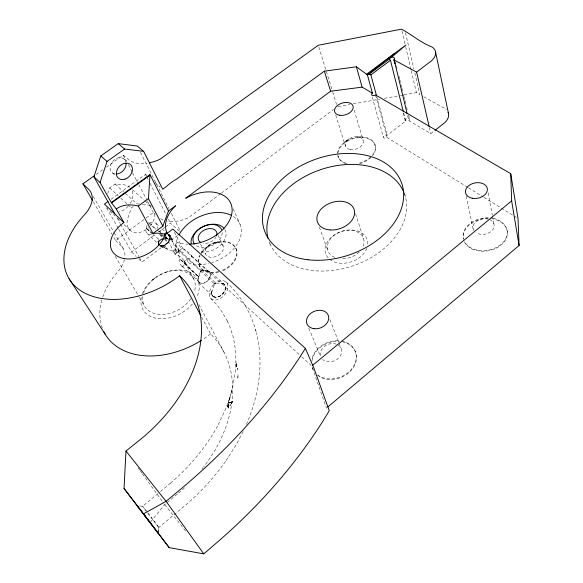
<?xml version="1.0" encoding="UTF-8"?>
<svg xmlns="http://www.w3.org/2000/svg" width="583" height="583" viewBox="0 0 583 583"><rect width="100%" height="100%" fill="white"/><g stroke="black" fill="none" stroke-linecap="round" stroke-linejoin="round"><path stroke-width="0.44" stroke-dasharray="2.92 2.19" d="M237.879 376.246L237.871 377.966L237.835 374.621L238.126 376.436M236.166 363.595L236.137 365.177L236.873 366.729L236.713 364.725L236.873 366.729L236.071 365.286L236.166 363.595L236.071 365.286M236.683 366.029L236.713 364.725L236.472 365.439M228.937 406.395L228.215 405.207C227.727 406.796 230.212 406.796 228.215 405.207L228.376 403.961L227.545 406.934L228.317 406.22L228.128 408.027L228.791 406.453M236.611 365.811L236.713 364.725L236.749 366.255M158.372 531.543L158.846 527.44L151.012 517.085M158.182 533.19L158.853 527.433L183.383 506.948C199.554 493.415 214.056 477.856 226.131 460.555M231.896 402.838L232.566 401.228L232.493 403.378L231.896 402.838L231.334 403.509L231.939 402.438M175.082 254.341L177.196 252.403C173.574 247.345 173.741 240.626 170.382 235.525C166.483 233.12 171.519 238.272 169.34 240.116L168.968 240.48C167.991 243.949 163.583 246.849 160.019 245.334L160.289 246.099L162.664 247.498L173.501 251.317L175.082 254.341A28.574 19.727 -28.9 0 1 185.751 264.252L188.302 262.671A34.448 23.655 -25.7 0 0 208.801 263.414M199.459 282.412L182.224 266.285L182.931 266.766C179.622 265.593 179.768 261.33 179.316 258.451L198.686 276.976A7.156 4.846 -47.2 0 0 201.9 283.294A7.156 4.846 -47.2 0 0 209.785 277.246A7.156 4.846 -47.2 0 0 206.615 270.898L201.441 270.745L200.873 271.182L198.686 276.976L179.316 258.451L178.019 249.721L175.243 243.993L177.851 242.39A35.162 23.597 -25.6 0 0 187.762 244.168M228.653 406.468L228.128 408.027L228.412 406.366M236.545 365.614L236.713 364.725M211.578 293.737L212.139 290.188L211.578 293.737C214.974 303.707 230.409 290.779 224.003 284.096L211.031 272.283L208.554 271.066M229.338 399.894L230.38 396.105L228.485 401.949L230.008 397.438M170.542 483.169C189.439 466.961 206.178 447.132 218.137 424.963L217.955 425.299L226.095 407.954L229.84 397.555L229.695 398.021L232.377 388.518L235.423 370.73L235.926 361.846L235.926 362.429L235.685 353.036L234.636 343.985L233.047 336.551L230.474 328.324L227.188 320.563L227.727 321.707L220.746 309.865L216.504 304.421L210.74 298.409M160.259 245.363L162.737 245.742L164.77 245.122L168.276 242.127L169.748 238.061L169.456 236.217L168.494 234.803L170.659 235.831L169.055 235.445L171.227 236.749L169.456 236.217L171.796 238.032L169.689 237.099L172.072 238.79L169.748 238.061L172.59 240.393L169.631 239.081L173.071 242.032L169.34 240.116L165.448 236.545M228.274 404.602L227.545 406.934L228.252 406.016M228.128 408.027L228.529 406.446M231.568 391.71L231.968 390.144M230.744 394.582L231.699 391.157M107.76 193.556L109.67 187.886L115.055 184.017L124.077 184.869A15.471 11.74 -45.9 0 1 129.718 187.216M133.427 206.367L131.357 207.869L127.925 217.809A15.923 11.755 -46.3 0 0 132.239 231.735A15.923 11.755 -46.3 0 0 148.49 227.698M151.5 234.111A6.697 4.875 -46.5 0 1 146.165 228.135L147.28 224.987M212.139 290.188L211.542 292.6L213.006 296.456L211.826 294.758M227.946 403.684L228.988 402.387L232.041 401.804L227.946 403.684L228.988 402.387L228.755 403.021L229.476 402.183L229.265 402.751L230.03 402.022L229.84 402.518L232.041 401.804M200.661 271.059L198.439 276.969A7.484 5.072 -47.2 0 0 201.791 283.578A7.484 5.072 -47.2 0 0 210.033 277.246A7.484 5.072 -47.2 0 0 206.717 270.614L201.441 270.461L200.661 271.059L214.624 284.052L212.241 290.283M230.227 405.71L230.744 404.434L229.651 405.826L230.19 405.192M246.412 424.46C258.757 395.872 264.194 363.238 256.323 332.696M237.347 369.258L237.179 368.216L237.507 370.416L237.47 368.973M228.215 405.207L227.545 406.934L228.215 405.775M243.147 431.595L236.049 445.011L225.832 460.971M166.964 243.322L165.106 244.707M212.912 296.368L216.176 297.476L220.185 296.113L224.266 291.828L225.402 288.709C225.898 286.209 224.302 283.141 221.212 283.076C225.322 282.974 226.036 287.805 224.783 290.786L222.895 293.766L219.252 296.419L217.16 297.359L213.721 296.9L200.1 284.351L198.235 281.181M158.612 239.154L153.329 234.585M228.456 457.152L228.762 456.7M213.764 284.562L215.134 283.374A11.252 7.47 -47.4 0 1 227.917 287.448A11.252 7.47 -47.4 0 1 213.531 299.902A11.252 7.47 -47.4 0 1 213.764 284.562L215.134 283.374M150.611 521.916L164.676 504.608L177.334 494.078M158.43 239.533L158.139 240.582M178.515 493.094L179.688 492.096A131.7 97.164 -37.4 0 0 184.826 487.497M178.019 249.721L183.492 252.57M170.586 483.132L158.773 492.926M158.073 493.502L142.646 506.255L139.526 505.949M152.666 279.84L154.787 278.135M407.59 115.449L408.902 120.739L430.801 133.624L434.291 130.883M214.624 284.052L215.746 283.017L214.522 283.957L215.848 283.112L221.365 283.214M467.661 187.303L387.083 137.522A2.31 1.523 -15.8 0 1 383.884 137.887A2.31 1.523 -15.8 0 1 384.066 135.664A2.31 1.523 -15.8 0 1 387.258 135.292L405.71 121.118A2.303 1.494 -14.8 0 1 405.848 118.939A2.303 1.494 -14.8 0 1 409.04 118.56A2.303 1.494 -14.8 0 1 408.902 120.739M348.977 138.958L344.721 142.172L347.84 139.818M165.827 236.509L174.944 253.896L182.596 248.125L301.01 356.191M209.625 244.794L207.074 246.711L208.379 245.734M138.732 258.925L141.953 262.073L177.531 235.437M220.651 193.687L188.579 217.597A28.166 18.437 -25.8 0 1 167.802 221.19M221.38 193.141L333.622 109.458M118.706 229.199L131.656 251.987L154.655 234.898M158.97 231.691L164.719 227.421M165.441 226.889L170.469 223.151L180.49 232.121M113.787 237.237L115.602 240.378L145.415 218.45M146.136 217.911L153.409 212.562L155.267 214.231M111.025 199.284L145.488 174.412L146.843 175.578M96.151 174.441L102.754 169.74M106.427 167.139L123.312 155.136L128.34 159.465A29.777 18.146 -25.5 0 0 146.974 163.255M165.011 238.782L165.557 238.68A29.084 19.735 -28.7 0 1 166.17 238.826L166.993 238.913A9.787 6.675 -57.1 0 1 169.383 237.419L169.398 235.357L170.382 235.525L168.443 234.621M178.099 250.078L200.873 271.182M166.665 271.984L167.496 271.714M213.954 242.863L217.284 242.032M338.155 106.58L349.713 104.525M353.276 103.891L379.956 99.139M384.401 98.345L399.523 95.656M400.412 95.495L403.086 95.022M403.975 94.861L416.422 92.646L419.84 94.548L414.71 72.467M182.195 266.416C184.694 266.584 184.651 262.904 184.177 261.22A9.933 7.12 -36.2 0 0 186.509 259.187C199.364 258.488 184.804 248.875 180.562 247.644L177.851 242.39M357.488 136.75L362.815 137.027M139.359 204.057L136.867 203.853L124.31 192.434M142.682 204.32L145.998 204.589A15.923 11.755 -46.3 0 1 151.682 206.892L145.021 200.924M166.17 238.826L166.993 238.913L165.324 235.736M162.205 238.236L162.81 238.323M221.212 283.076L224.003 284.096M168.152 234.687L169.544 235.248L166.978 233.994M168.436 234.606L169.901 235.219L167.795 234.315M181.809 266.234L182.931 266.766M201.441 270.461L202.753 271.088L215.746 283.017M423.797 96.763L445.157 108.722A16.557 10.771 -13.7 0 1 446.41 109.779M468.433 187.784L483.154 196.879M483.934 197.36L516.472 217.466M154.998 182.596L160.165 187.041M123.822 158.816L126.985 161.549M152.68 233.994L146.165 228.135L150.778 232.151M146.165 228.135L152.717 233.936M159.669 245.545L160.289 246.099M132.377 189.599L144.358 200.333M112.483 172.889L114.975 175.126M115.055 184.017L123.647 191.836M156.135 223.529L159.385 226.496M161.987 228.871L164.588 231.247M209.064 271.809L191.647 255.922L192.201 256.564L191.421 255.157M301.688 356.803L311.103 365.403M159.611 231.189L160.908 232.377M159.217 231.939L148.65 222.225L153.708 222.56A6.697 4.875 -46.5 0 1 157.016 228.806M161.863 234.366L164.501 236.793M165.164 237.398L166.483 238.615L165.397 236.268M201.441 270.745L177.72 248.773A9.926 7.113 -36.2 0 1 180.562 247.644M148.111 222.626L155.865 229.76M161.032 234.519L162.97 236.304M163.619 236.895L165.557 238.68M109.67 187.886L118.211 195.757M120.841 198.184L127.415 204.239M128.071 204.844L131.357 207.869M159.859 234.373L163.743 237.951M164.391 238.549L168.276 242.127M147.091 233.411L158.029 243.65M226.036 281.924C241.173 295.596 251.856 313.967 256.607 333.782M109.932 211.082L115.121 216.023M117.715 218.494L119.661 220.352M124.194 224.674L130.031 230.234M159.531 231.262L160.784 232.493M165.193 236.793L168.968 240.48M181.546 260.273L198.686 276.976M131.656 251.987L136.16 256.403M115.602 240.378L121.075 245.771A29.267 19.261 -30.7 0 1 124.849 257.416M159.698 234.475L164.034 238.768M164.654 239.38L167.758 242.448M158.846 527.44L147.769 513.04M164.676 504.608L185.897 531.339M160.019 245.334L162.664 247.498L161.761 245.786L163.561 247.884L162.737 245.742L165.368 248.54L163.75 245.516L167.292 249.16L164.77 245.122M147.171 512.078L142.646 506.255L146.238 511.029M148.403 513.674L149.693 515.357M138.178 467.93L139.767 470.131M140.299 470.867L141.888 473.068M142.412 473.797L163.619 503.144M115.223 256.25L138.841 296.441M139.308 297.228L144.365 305.842M93.367 201.893L111.972 234.096M93.265 196.427L113.743 232.056M114.195 232.843L123.217 248.54M106.653 207.978L118.262 228.412M117.066 217.896L120.178 223.413M120.623 224.207L138.841 256.549M139.286 257.343L141.953 262.073M201.66 317.188L210.55 333.921A131.7 97.164 -37.4 0 1 203.671 466.866M198.869 304.501L224.091 352.351M123.312 155.136L126.657 161.52M128.326 164.712L132.093 171.89M132.509 172.685L138.36 183.849M138.776 184.651L147.142 200.596M147.557 201.397L153.409 212.562M167.438 233.681L169.383 237.419M185.102 262.539L194.124 279.986M184.177 261.22L185.751 264.252M186.509 259.187L188.302 262.671M145.488 174.412L146.304 176.008M146.712 176.809L148.352 180.001M149.991 183.2L165.966 214.362M168.421 219.157L170.469 223.151M174.455 232.26L182.596 248.125M140.481 152.44L168.961 208.641M171.402 213.458L180.752 231.917M199.663 266.205L199.954 266.781M178.369 251.084L180.14 254.807M200.537 244.037L205.354 253.816M218.086 235.248L223.107 245.924A9.722 6.763 -25.8 0 1 212.074 257.322A9.722 6.763 -25.8 0 1 207.57 246.5A9.722 6.763 -25.8 0 1 223.107 245.924M235.685 247.899L235.955 248.482M233.2 208.838L240.145 224.521M269.127 241.85L270.162 244.299M308.793 328.193L320.555 356.351M329.956 319.659L338.519 341.602M338.832 342.418L341.055 348.095M355.222 351.309L355.441 351.899M319.389 227.275L327.704 250.063M312.379 367.735L326.465 408.136M338.176 156.681L338.373 157.293M355.528 213.793L363.573 238.636M335.742 115.15L345.376 145.969M318.792 46.99L332.448 91.152M332.711 92.019L337.266 106.74M354.224 110.136L363.122 140.335M374.993 144.73L375.168 145.349M372.318 97.128L383.359 137.245M375.503 94.934L387.083 137.522M376.815 96.763L387.258 135.292M404.347 192.9L405.746 198.074M255.456 329.453L255.74 330.539M403.72 113.189L405.71 121.118M403.217 112.723L405.17 120.499M396.36 65.624L397.176 68.925M398.983 76.264L399.581 78.683M399.785 79.492L400.973 84.309M401.17 85.103L401.76 87.501M401.957 88.303L403.123 93.032M403.516 94.614L403.902 96.173M404.092 96.953L404.675 99.299M405.054 100.859L406.147 105.268M406.584 107.032L407.225 109.648M408.515 114.866L409.579 119.18M401.92 30.921L405.455 45.97M405.666 46.851L411.073 69.865M411.277 70.754L416.422 92.646M405.476 32.706L413.894 68.932M429.38 127.473L430.801 133.624M466.24 196.041L473.024 228.354M488.139 192.893L492.278 214.908M492.446 215.79L494.1 224.586M506.918 229.585L507.028 230.234M154.823 213.779A15.923 11.755 -46.3 0 1 150.334 225.767M143.542 293.22A28.064 19.749 -29.2 0 1 176.117 270.381A28.064 19.749 -29.2 0 1 194.219 292.236M190.903 298.7A28.064 19.749 -29.2 0 1 159.764 314.354A28.064 19.749 -29.2 0 1 142.886 296.062M175.243 243.993A29.186 19.691 -28.7 0 1 174.944 253.896M175.381 248.926A9.787 6.675 -57.1 0 1 173.501 251.317M114.771 173.88A9.051 7.032 -47.4 0 1 112.956 161.039A9.051 7.032 -47.4 0 1 125.87 161.863M203.161 467.522A131.7 97.164 -37.4 0 1 202.126 468.834M210.55 333.921A75.52 53.308 -29.2 0 1 202.789 339.481M102.295 328.054A75.52 53.308 -29.2 0 1 102.244 298.569M102.703 297.162A75.52 53.308 -29.2 0 1 117.919 271.532A29.267 19.261 -30.7 0 0 124.507 259.413M142.339 293.839A31.081 21.921 -29.2 0 1 180.132 269.987A31.081 21.921 -29.2 0 1 197.039 296.66M192.39 303.947A31.081 21.921 -29.2 0 1 157.49 318.5A31.081 21.921 -29.2 0 1 141.429 296.856M334.737 257.424A18.824 13.686 -18.6 0 1 330.036 239.518A18.824 13.686 -18.6 0 1 353.91 230.744A18.824 13.686 -18.6 0 1 362.772 247.119M359.223 251.98A18.824 13.686 -18.6 0 1 340.734 258.772M366.875 248.336A21.921 15.967 -18.6 0 1 331.924 260.805A21.921 15.967 -18.6 0 1 338.512 232.581A21.921 15.967 -18.6 0 1 367.756 244.576M201.106 252.833A20.208 14.167 -25.8 0 1 233.36 244.889A20.208 14.167 -25.8 0 1 221.066 270.752M218.865 271.459A20.208 14.167 -25.8 0 1 199.809 255.128M201.39 253.408A20.194 14.167 -25.8 0 1 233.63 245.472A20.194 14.167 -25.8 0 1 221.351 271.335M218.406 272.225A20.194 14.167 -25.8 0 1 200.093 255.704M222.189 232.559A15.406 10.552 -25.7 0 1 211.957 245.676A15.406 10.552 -25.7 0 1 195.465 245.093M224.841 229.491A18.452 12.666 -25.7 0 1 219.397 246.128A18.452 12.666 -25.7 0 1 198.497 251.36M233.36 216.512A34.448 23.655 -25.7 0 1 239.037 240.823A34.448 23.655 -25.7 0 1 211.76 262.627M177.196 252.403A34.448 23.655 -25.7 0 1 177.924 237.15M216.235 236.662A9.86 6.756 -25.7 0 1 203.278 243.322M404.427 193.673A71.811 50.743 -18.8 0 1 354.624 265.25A71.811 50.743 -18.8 0 1 269.229 242.083M163.123 219.929A28.166 18.437 -25.8 0 1 160.274 218.479M132.239 190.918A15.471 11.74 -45.9 0 1 129.805 204.218M128.202 206.244A15.471 11.74 -45.9 0 1 119.231 211.906M107.629 208.736A15.471 11.74 -45.9 0 1 106.806 207.461M337.644 153.788A19.363 12.877 -17.2 0 1 361.985 136.976A19.363 12.877 -17.2 0 1 372.129 155.355M370.803 156.791A19.363 12.877 -17.2 0 1 359.594 163.043M346.98 163.502A19.363 12.877 -17.2 0 1 337.783 155.267M337.936 152.884A19.348 12.877 -17.2 0 1 363.18 137.661A19.348 12.877 -17.2 0 1 372.311 155.974M370.985 157.403A19.348 12.877 -17.2 0 1 357.612 164.18M345.362 163.568A19.348 12.877 -17.2 0 1 337.98 155.872M493.123 218.334A22.241 16.237 -9.8 0 1 501.307 244.109A22.241 16.237 -9.8 0 1 465.139 242.696M488.306 217.787A22.241 16.237 -9.8 0 0 463.551 239.292A22.227 16.237 -9.8 0 1 488.43 218.428M490.871 218.596A22.227 16.237 -9.8 0 1 501.416 244.758A22.227 16.237 -9.8 0 1 464.345 241.675M489.64 219.609A10.705 7.761 -10 0 1 491.717 230.868A10.705 7.761 -10 0 1 476.049 232.668M474.015 230.737A10.705 7.761 -10 0 1 476.02 221.649A10.705 7.761 -10 0 1 488.131 219.084M338.002 344.888A11.055 8.803 -21.8 0 1 338.526 358.144A11.055 8.803 -21.8 0 1 322.647 359.507M320.417 355.776A11.055 8.803 -21.8 0 1 324.848 346.091A11.055 8.803 -21.8 0 1 336.566 344.21M341.638 341.106A22.97 18.401 -21.8 0 1 352.795 367.487A22.97 18.401 -21.8 0 1 318.172 375.314M313.355 370.03A22.97 18.401 -21.8 0 1 312.736 368.769M312.109 358.268A22.97 18.401 -21.8 0 1 339.226 340.8M342.651 341.857A22.956 18.401 -21.8 0 1 352.052 369.389A22.956 18.401 -21.8 0 1 316.7 374.512M312.721 368.704A22.956 18.401 -21.8 0 1 312.284 367.37M311.912 361.015A22.956 18.401 -21.8 0 1 339.459 341.39M350.143 149.496A9.306 6.143 -17.3 0 0 363.326 141.334A9.306 6.143 -17.3 0 0 349.326 138.732A9.306 6.143 -17.3 0 0 350.143 149.496"/><path stroke-width="0.87" d="M162.839 226.153L148.468 198.614L149.977 174.594L168.487 210.995L162.839 226.153L152.965 233.484L138.273 206.061C132.217 204.4 125.527 204.32 119.734 206.958A21.105 20.718 17.6 0 0 116.279 208.954L111.302 202.541L100.057 182.479L93.921 176.795L100.808 155.931L118.247 143.622L137.224 146.02L143.644 151.361L162.701 189.227L166.031 186.8A35.84 23.517 -25.4 0 1 176.445 179.192L324.374 71.148L356.395 66.805L367.377 74.777L372.413 93.134A2.405 1.516 -16.3 0 0 372.194 95.357A2.405 1.516 -16.3 0 0 375.503 94.934L510.73 173.676L518.025 218.421L519.074 245.523L327.85 406.963M150.05 522.608L124.026 488.459L125.986 451.06L142.318 437.891A140.692 97.776 -35.6 0 0 179.637 275.744A80.235 53.024 -28.4 0 1 81.321 291.092A80.235 53.024 -28.4 0 1 84.309 214.974A30.994 19.02 -29.8 0 0 88.47 189.089L82.932 183.827L94.679 175.483M163.626 238.87C160.653 238.811 156.827 241.967 159.166 244.962M100.057 182.479L107.046 161.469L124.602 149.029L143.644 151.361M152.965 233.484A29.186 19.691 -28.7 0 1 164.493 234.147L166.658 232.187A35.162 23.597 -25.6 0 1 175.512 205.799L168.487 210.995M367.377 74.777A2.354 1.829 -4.3 0 1 367.982 74.449A2.405 1.887 -4.1 0 1 368.93 74.245L389.772 58.774A2.361 1.829 -2.9 0 1 391.805 57.098L405.906 45.029L366.627 74.179M146.646 518.119L169.208 547.656L203.759 553.85L215.652 543.648A402.43 262 -35.3 0 0 329.257 410.775L313.8 367.866L305.397 348.386L172.83 229.09L164.996 234.927A29.748 19.633 -28.4 0 1 121.432 257.956A29.748 19.633 -28.4 0 1 123.866 222.517L116.279 208.954M391.805 57.09A2.551 2.026 -3.7 0 1 393.999 57.695A2.427 1.479 -15.6 0 1 394.101 59.619L407.153 113.678M312.481 365.439L511.648 200.916L510.73 173.676M367.982 74.449L394.05 53.825M434.991 130.337L444.763 122.67A16.557 10.771 -13.7 0 0 448.123 112.308M395.092 63.642L393.816 59.86L416.612 72.11L431.442 60.865A17.49 10.632 -14.5 0 0 432.039 46.99C420.846 42.741 411.933 34.703 401.505 29.15L318.26 45.255L159.917 159.297A29.777 18.146 -25.5 0 1 149.561 162.803M368.93 74.252A2.58 2.055 -4.3 0 1 370.875 74.879L390.457 60.319A2.558 1.982 -1.3 0 1 389.765 58.774M372.413 93.134L362.13 87.144L330.619 91.232L185.7 198.278A35.162 23.597 -25.6 0 1 232.092 208.714A35.162 23.597 -25.6 0 1 189.205 244.175M138.273 206.061L148.468 198.614M108.088 201.397L104.423 204.043L123.866 222.517M111.302 202.541L149.977 174.594M111.652 202.869L149.656 175.396M158.022 241.602L158.627 241.879M118.247 143.622L124.602 149.029M100.808 155.931L107.046 161.469M158.547 243.73L159.312 244.853M125.986 451.06L166.075 501.314L203.759 553.85M139.344 508.522L137.209 505.738L138.39 507.305M155.829 530.129L158.182 533.19L157.089 531.747M141.232 511.029L155.369 529.495M124.026 488.459L145.655 516.771M169.208 547.656L143.469 513.878L166.075 501.314L179.061 490.522A428.097 260.623 -34.1 0 0 305.397 348.386M69.122 278.798L105.465 334.657M82.932 183.827L92.464 200.319M93.921 176.795L114.844 213.946M158.744 244.219L158.336 243.446L158.853 244.401M179.637 275.744L200.814 315.592M164.493 234.147L165.324 235.736M166.658 232.187L167.438 233.681M324.374 71.148L330.619 91.232M356.395 66.805L362.13 87.144M370.883 74.872L376.582 95.889M390.457 60.319L403.276 111.426M394.101 59.619L394.895 62.84M416.612 72.11L429.175 126.591M435.537 51.872L448.546 113.721M511.648 200.916L519.074 245.523M126.103 163.167A9.051 7.032 -47.4 0 1 116.083 174.011M194.482 244.029A15.406 10.552 -25.7 0 1 202.272 226.925A15.406 10.552 -25.7 0 1 221.62 229.753M191.158 243.577A18.452 12.666 -25.7 0 1 203.329 226.59A18.452 12.666 -25.7 0 1 223.945 228.237M179.003 234.883A34.448 23.655 -25.7 0 1 231.4 215.382M201.441 340.348A75.52 53.308 -29.2 0 1 103.898 331.8M200.8 242.492A9.86 6.756 -25.7 0 1 205.019 229.738A9.86 6.756 -25.7 0 1 216.694 235.43M268.027 238.287A71.811 50.743 -18.8 0 1 320.57 169.66A71.811 50.743 -18.8 0 1 403.866 192.252M125.01 179.141A9.124 7.04 -47.5 0 0 131.037 165.127A9.124 7.04 -47.5 0 0 117.125 169.791A9.124 7.04 -47.5 0 0 125.01 179.141M330.182 229.95A19.385 13.679 -18.8 0 0 354.143 209.516A19.385 13.679 -18.8 0 0 322.902 207.395A19.385 13.679 -18.8 0 0 330.182 229.95M308.108 259.77A72.591 50.714 -18.9 0 0 402.722 186.866A72.591 50.714 -18.9 0 0 288.286 173.96A72.591 50.714 -18.9 0 0 308.108 259.77M339.554 115.274A9.605 6.1 -17.6 0 0 353.189 106.944A9.605 6.1 -17.6 0 0 338.825 104.554A9.605 6.1 -17.6 0 0 339.554 115.274M472.23 198.227A11.092 7.776 -10.9 0 0 487.308 188.484A11.092 7.776 -10.9 0 0 469.709 185A11.092 7.776 -10.9 0 0 472.23 198.227M313.997 328.695A11.478 8.847 -21.9 0 0 328.55 316.154A11.478 8.847 -21.9 0 0 310.273 313.763A11.478 8.847 -21.9 0 0 313.997 328.695"/></g></svg>
